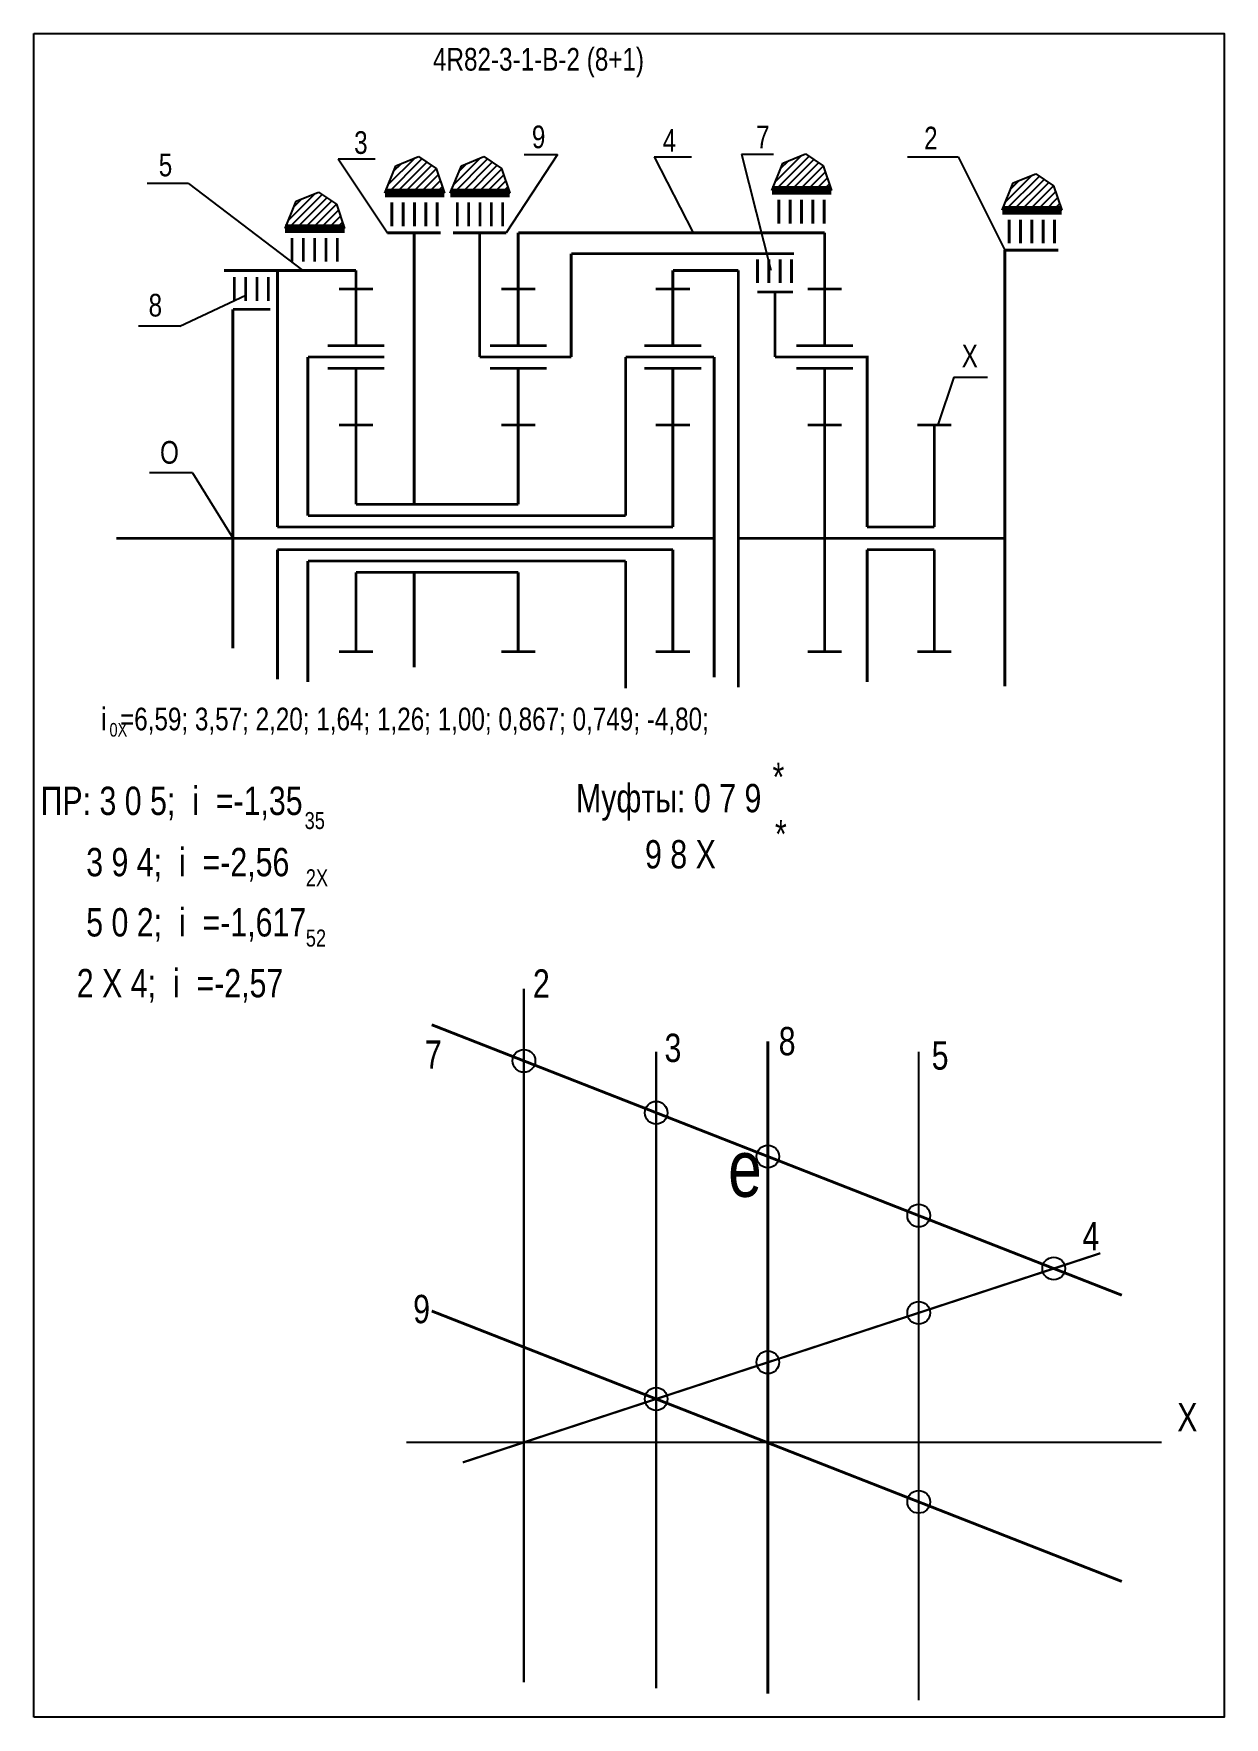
# Model space of a CAD drawing. Extents: x -352 to -142, y 153 to 450.
import ezdxf

# ---------------------------------------------------------------- set-up
doc = ezdxf.new("R2010")
doc.units = 0
doc.header["$LTSCALE"] = 15
doc.layers.get('0').update_dxf_attribs({"linetype": 'CONTINUOUS'})
doc.layers.add('DIM', color=92, linetype='CONTINUOUS')
doc.layers.add('MAIN', color=5, linetype='CONTINUOUS')
doc.styles.add('AMK', font='amk.shx', dxfattribs={"width": 0.8})

msp = doc.modelspace()

# ---------------------------------------------------------------- hatches: boundary and pattern name
at = {"layer": 'DIM'}
h = msp.add_hatch(dxfattribs=at)
h.set_pattern_fill('_USER', color=0, angle=45, style=0, pattern_type=0)
h.set_pattern_definition([(45, (-38.254, -3.942), (-0.7071068, 0.7071068), [])])
h.paths.add_polyline_path([(-288.55, 426.58), (-290.49, 421.76), (-280, 421.76), (-281.45, 426.08), (-284.56, 428.19)])
h = msp.add_hatch(dxfattribs=at)
h.set_pattern_fill('_USER', color=0, angle=45, style=0, pattern_type=0)
h.set_pattern_definition([(45, (-26.7075, -3.942), (-0.7071068, 0.7071068), [])])
h.paths.add_polyline_path([(-277, 426.58), (-278.95, 421.76), (-268.45, 421.76), (-269.9, 426.08), (-273.02, 428.19)])
h = msp.add_hatch(dxfattribs=at)
h.set_pattern_fill('_USER', color=0, angle=45, style=0, pattern_type=0)
h.set_pattern_definition([(45, (30.009, -3.4683), (-0.7071068, 0.7071068), [])])
h.paths.add_polyline_path([(-220.29, 427.05), (-222.23, 422.23), (-211.73, 422.23), (-213.18, 426.55), (-216.3, 428.67)])
h = msp.add_hatch(dxfattribs=at)
h.set_pattern_fill('_USER', color=0, angle=45, style=0, pattern_type=0)
h.set_pattern_definition([(45, (70.6389, -6.9894), (-0.7071068, 0.7071068), [])])
h.paths.add_polyline_path([(-179.66, 423.53), (-181.6, 418.71), (-171.1, 418.71), (-172.55, 423.03), (-175.67, 425.15)])
h = msp.add_hatch(dxfattribs=at)
h.set_pattern_fill('_USER', color=0, angle=45, style=0, pattern_type=0)
h.set_pattern_definition([(45, (-55.8574, -10.2143), (-0.7071068, 0.7071068), [])])
h.paths.add_polyline_path([(-306.15, 420.3), (-308.1, 415.48), (-297.6, 415.48), (-299.05, 419.81), (-302.17, 421.92)])

# ---------------------------------------------------------------- linework, layer by layer
at = {"const_width": 0.4}
for points in [[(-265.96, 281.39), (-265.96, 159.02)], [(-242.64, 270.29), (-242.64, 157.96)], [(-196.34, 270.29), (-196.34, 155.84)], [(-276.76, 197.83), (-164.3, 234.73)]]:
    msp.add_lwpolyline(points, dxfattribs=at)
at = {"layer": 'DIM', "color": 0}
for p, q in [((-298.75, 427.8), (-292.18, 427.8)), ((-298.75, 427.8), (-290.03, 414.74)), ((-288.55, 426.58), (-284.56, 428.19)), ((-284.56, 428.19), (-281.45, 426.08)), ((-277, 426.58), (-273.02, 428.19)), ((-273.02, 428.19), (-269.9, 426.08)), ((-260.03, 428.55), (-269.07, 414.74)), ((-265.94, 428.55), (-260.03, 428.55)), ((-242.97, 428.15), (-236.4, 428.15)), ((-242.97, 428.15), (-236.1, 414.74)), ((-227.58, 428.62), (-221.93, 428.62)), ((-227.58, 428.62), (-222.43, 408.17)), ((-220.29, 427.05), (-216.3, 428.67)), ((-216.3, 428.67), (-213.18, 426.55)), ((-198.31, 428.15), (-189.37, 428.15)), ((-189.37, 428.15), (-181.14, 411.69)), ((-290.49, 421.76), (-288.55, 426.58)), ((-281.45, 426.08), (-280, 421.76)), ((-278.95, 421.76), (-277, 426.58)), ((-269.9, 426.08), (-268.45, 421.76)), ((-222.23, 422.23), (-220.29, 427.05)), ((-213.18, 426.55), (-211.73, 422.23)), ((-179.66, 423.53), (-175.67, 425.15)), ((-175.67, 425.15), (-172.55, 423.03)), ((-325.13, 423.45), (-332.39, 423.45)), ((-325.13, 423.45), (-304.96, 408.09)), ((-306.15, 420.3), (-302.17, 421.92)), ((-302.17, 421.92), (-299.05, 419.81)), ((-181.6, 418.71), (-179.66, 423.53)), ((-172.55, 423.03), (-171.1, 418.71)), ((-308.1, 415.48), (-306.15, 420.3)), ((-299.05, 419.81), (-297.6, 415.48)), ((-289.24, 421.57), (-282.33, 421.57)), ((-277.69, 421.57), (-270.78, 421.57)), ((-180.35, 418.52), (-173.44, 418.52)), ((-306.84, 415.3), (-299.93, 415.3)), ((-326.68, 398.28), (-315.04, 403.76)), ((-326.68, 398.28), (-333.94, 398.28)), ((-326.68, 398.28), (-326.68, 398.28)), ((-190.13, 389.3), (-192.95, 380.84)), ((-190.13, 389.3), (-184.22, 389.3)), ((-324.4, 372.4), (-332.01, 372.4)), ((-324.4, 372.4), (-317.27, 360.84))]:
    msp.add_line(p, q, dxfattribs=at)
for points, const_width in [([(-285.32, 414.74), (-285.32, 366.84)], 0.5), ([(-273.78, 414.74), (-273.78, 392.84)], 0.5), ([(-266.97, 414.74), (-212.93, 414.74)], 0.5), ([(-257.62, 392.84), (-257.62, 411.07)], 0.5), ([(-257.62, 411.07), (-218.33, 411.07)], 0.5), ([(-181.14, 411.69), (-181.14, 360.84)], 0.5), ([(-309.43, 408.09), (-309.43, 362.84)], 0.5), ([(-295.59, 408.09), (-309.43, 408.09)], 0.5), ([(-239.7, 408.09), (-228.16, 408.09)], 0.5), ([(-228.16, 408.09), (-228.16, 360.84)], 0.5), ([(-221.67, 404.29), (-221.67, 392.84)], 0.5), ([(-317.3, 401.24), (-310.72, 401.24)], 0.5), ([(-317.3, 401.24), (-317.3, 341.45)], 0.5), ([(-299.83, 392.84), (-304.07, 392.84)], 0.5), ([(-304.07, 392.84), (-304.07, 364.84)], 0.5), ([(-271.63, 392.84), (-273.78, 392.84)], 0.5), ([(-244.32, 392.84), (-248.03, 392.84)], 0.5), ([(-248.03, 392.84), (-248.03, 364.84)], 0.5), ([(-232.42, 392.84), (-232.42, 360.84)], 0.5), ([(-208.39, 392.84), (-205.43, 392.84), (-205.43, 362.84)], 0.5), ([(-295.59, 366.84), (-266.97, 366.84)], 0.5), ([(-309.43, 362.84), (-239.7, 362.84)], 0.5), ([(-304.07, 364.84), (-248.03, 364.84)], 0.5), ([(-205.43, 362.84), (-193.59, 362.84)], 0.5), ([(-337.85, 360.84), (-266.97, 360.84)], 0.5), ([(-266.97, 360.84), (-232.42, 360.84)], 0.5), ([(-232.42, 360.84), (-232.42, 336.32)], 0.5), ([(-228.16, 360.84), (-228.16, 334.58)], 0.5), ([(-228.16, 360.84), (-181.14, 360.84)], 0.5), ([(-181.14, 360.84), (-181.14, 334.72)], 0.5), ([(-309.43, 358.84), (-239.7, 358.84)], 0.5), ([(-309.43, 358.84), (-309.43, 335.99)], 0.5), ([(-304.07, 356.84), (-248.03, 356.84)], 0.5), ([(-304.07, 356.84), (-304.07, 335.49)], 0.5), ([(-248.03, 356.84), (-248.03, 334.38)], 0.5), ([(-205.43, 358.84), (-193.59, 358.84)], 0.5), ([(-205.43, 358.84), (-205.43, 335.49)], 0.5), ([(-295.59, 354.84), (-266.97, 354.84)], 0.5), ([(-285.32, 354.84), (-285.32, 338.11)], 0.5), ([(-160.51, 227.33), (-282.23, 275.04)], 0.5), ([(-222.94, 272.1), (-222.94, 157.06)], 0.5), ([(-160.51, 176.83), (-282.23, 224.54)], 0.5), ([(-286.69, 201.37), (-153.47, 201.37)], 0.4)]:
    msp.add_lwpolyline(points, dxfattribs=dict(at, const_width=const_width))
msp.add_lwpolyline([(-309.43, 362.84, 0.5, 0.5, 0), (-239.7, 362.84, 0.5, 0.5, 0)], format="xyseb", dxfattribs=at)
for centre in [(-265.96, 268.66), (-242.64, 259.52), (-222.94, 251.8), (-196.34, 241.37), (-172.52, 232.04), (-196.34, 224.22), (-222.94, 215.49), (-242.64, 209.02), (-196.34, 190.87)]:
    msp.add_circle(centre, 2, dxfattribs=at)
at = {"layer": 'MAIN'}
for points in [[(-352.43, 152.87), (-352.43, 449.87)], [(-352.43, 449.87), (-142.43, 449.87), (-142.43, 152.87), (-352.43, 152.87)]]:
    msp.add_lwpolyline(points, dxfattribs=at)
at = {"layer": 'MAIN', "color": 0}
for points, const_width in [([(-290.49, 421.76), (-280, 421.76)], 1.5), ([(-278.95, 421.76), (-268.45, 421.76)], 1.5), ([(-222.23, 422.23), (-211.73, 422.23)], 1.5), ([(-281.26, 420.11), (-281.26, 415.91)], 0.5), ([(-269.71, 420.11), (-269.71, 415.91)], 0.5), ([(-213, 420.58), (-213, 416.38)], 0.5), ([(-181.6, 418.71), (-171.1, 418.71)], 1.5), ([(-308.1, 415.48), (-297.6, 415.48)], 1.5), ([(-172.37, 417.06), (-172.37, 412.86)], 0.5), ([(-298.86, 413.83), (-298.86, 409.64)], 0.5), ([(-290.03, 414.74), (-280.62, 414.74)], 0.5), ([(-278.48, 414.74), (-269.07, 414.74)], 0.5), ([(-266.97, 404.84), (-266.97, 414.74)], 0.5), ([(-212.93, 394.84), (-212.93, 414.74)], 0.5), ([(-218.76, 410.08), (-218.76, 405.88)], 0.5), ([(-181.14, 411.69), (-171.72, 411.69)], 0.5), ([(-318.84, 408.09), (-309.43, 408.09)], 0.5), ([(-295.59, 404.84), (-295.59, 408.09)], 0.5), ([(-239.7, 404.84), (-239.7, 408.09)], 0.5), ([(-295.59, 404.84), (-298.59, 404.84)], 0.5), ([(-295.59, 394.84), (-295.59, 404.84)], 0.5), ([(-295.59, 404.84), (-292.59, 404.84)], 0.5), ([(-266.97, 404.84), (-269.97, 404.84)], 0.5), ([(-266.97, 394.84), (-266.97, 404.84)], 0.5), ([(-266.97, 404.84), (-263.97, 404.84)], 0.5), ([(-239.7, 404.84), (-242.7, 404.84)], 0.5), ([(-239.7, 394.84), (-239.7, 404.84)], 0.5), ([(-239.7, 404.84), (-236.7, 404.84)], 0.5), ([(-224.8, 404.29), (-218.53, 404.29)], 0.5), ([(-212.93, 404.84), (-215.93, 404.84)], 0.5), ([(-212.93, 404.84), (-209.93, 404.84)], 0.5), ([(-290.58, 392.84), (-299.83, 392.84)], 0.5), ([(-257.62, 392.84), (-271.63, 392.84)], 0.5), ([(-232.42, 392.84), (-244.32, 392.84)], 0.5), ([(-208.39, 392.84), (-221.67, 392.84)], 0.5), ([(-295.59, 390.84), (-300.59, 390.84)], 0.5), ([(-295.59, 380.84), (-295.59, 390.84), (-290.59, 390.84)], 0.5), ([(-266.97, 390.84), (-271.97, 390.84)], 0.5), ([(-266.97, 380.84), (-266.97, 390.84), (-261.97, 390.84)], 0.5), ([(-239.7, 390.84), (-244.7, 390.84)], 0.5), ([(-239.7, 380.84), (-239.7, 390.84), (-234.7, 390.84)], 0.5), ([(-212.93, 390.84), (-217.93, 390.84)], 0.5), ([(-212.93, 380.84), (-212.93, 390.84), (-207.93, 390.84)], 0.5), ([(-295.59, 380.84), (-298.59, 380.84)], 0.5), ([(-295.59, 366.84), (-295.59, 380.84)], 0.5), ([(-295.59, 380.84), (-292.59, 380.84)], 0.5), ([(-266.97, 380.84), (-269.97, 380.84)], 0.5), ([(-266.97, 366.84), (-266.97, 380.84)], 0.5), ([(-266.97, 380.84), (-263.97, 380.84)], 0.5), ([(-239.7, 380.84), (-242.7, 380.84)], 0.5), ([(-239.7, 362.84), (-239.7, 380.84)], 0.5), ([(-239.7, 380.84), (-236.7, 380.84)], 0.5), ([(-212.93, 380.84), (-215.93, 380.84)], 0.5), ([(-212.93, 360.84), (-212.93, 380.84)], 0.5), ([(-212.93, 380.84), (-209.93, 380.84)], 0.5), ([(-193.59, 380.84), (-196.59, 380.84)], 0.5), ([(-193.59, 380.84), (-190.59, 380.84)], 0.5), ([(-193.59, 362.84), (-193.59, 380.84)], 0.5), ([(-212.93, 360.84), (-212.93, 340.84)], 0.5), ([(-239.7, 358.84), (-239.7, 340.84)], 0.5), ([(-193.59, 358.84), (-193.59, 340.84)], 0.5), ([(-295.59, 354.84), (-295.59, 340.84)], 0.5), ([(-266.97, 354.84), (-266.97, 340.84)], 0.5), ([(-295.59, 340.84), (-298.59, 340.84)], 0.5), ([(-295.59, 340.84), (-292.59, 340.84)], 0.5), ([(-266.97, 340.84), (-269.97, 340.84)], 0.5), ([(-266.97, 340.84), (-263.97, 340.84)], 0.5), ([(-239.7, 340.84), (-242.7, 340.84)], 0.5), ([(-239.7, 340.84), (-236.7, 340.84)], 0.5), ([(-212.93, 340.84), (-215.93, 340.84)], 0.5), ([(-212.93, 340.84), (-209.93, 340.84)], 0.5), ([(-193.59, 340.84), (-196.59, 340.84)], 0.5), ([(-193.59, 340.84), (-190.59, 340.84)], 0.5)]:
    msp.add_lwpolyline(points, dxfattribs=dict(at, const_width=const_width))
for points in [[(-289.26, 420.11, 0.5, 0.5, 0), (-289.26, 415.91, 0.5, 0.5, 0)], [(-287.26, 420.11, 0.5, 0.5, 0), (-287.26, 415.91, 0.5, 0.5, 0)], [(-285.26, 420.11, 0.5, 0.5, 0), (-285.26, 415.91, 0.5, 0.5, 0)], [(-283.26, 420.11, 0.5, 0.5, 0), (-283.26, 415.91, 0.5, 0.5, 0)], [(-277.71, 420.11, 0.5, 0.5, 0), (-277.71, 415.91, 0.5, 0.5, 0)], [(-275.71, 420.11, 0.5, 0.5, 0), (-275.71, 415.91, 0.5, 0.5, 0)], [(-273.71, 420.11, 0.5, 0.5, 0), (-273.71, 415.91, 0.5, 0.5, 0)], [(-271.71, 420.11, 0.5, 0.5, 0), (-271.71, 415.91, 0.5, 0.5, 0)], [(-221, 420.58, 0.5, 0.5, 0), (-221, 416.38, 0.5, 0.5, 0)], [(-219, 420.58, 0.5, 0.5, 0), (-219, 416.38, 0.5, 0.5, 0)], [(-217, 420.58, 0.5, 0.5, 0), (-217, 416.38, 0.5, 0.5, 0)], [(-215, 420.58, 0.5, 0.5, 0), (-215, 416.38, 0.5, 0.5, 0)], [(-180.37, 417.06, 0.5, 0.5, 0), (-180.37, 412.86, 0.5, 0.5, 0)], [(-178.37, 417.06, 0.5, 0.5, 0), (-178.37, 412.86, 0.5, 0.5, 0)], [(-176.37, 417.06, 0.5, 0.5, 0), (-176.37, 412.86, 0.5, 0.5, 0)], [(-174.37, 417.06, 0.5, 0.5, 0), (-174.37, 412.86, 0.5, 0.5, 0)], [(-306.86, 413.83, 0.5, 0.5, 0), (-306.86, 409.64, 0.5, 0.5, 0)], [(-304.86, 413.83, 0.5, 0.5, 0), (-304.86, 409.64, 0.5, 0.5, 0)], [(-302.86, 413.83, 0.5, 0.5, 0), (-302.86, 409.64, 0.5, 0.5, 0)], [(-300.86, 413.83, 0.5, 0.5, 0), (-300.86, 409.64, 0.5, 0.5, 0)], [(-224.76, 410.08, 0.5, 0.5, 0), (-224.76, 405.88, 0.5, 0.5, 0)], [(-222.76, 410.08, 0.5, 0.5, 0), (-222.76, 405.88, 0.5, 0.5, 0)], [(-220.76, 410.08, 0.5, 0.5, 0), (-220.76, 405.88, 0.5, 0.5, 0)], [(-317.04, 406.92, 0.5, 0.5, 0), (-317.04, 402.72, 0.5, 0.5, 0)], [(-315.04, 406.92, 0.5, 0.5, 0), (-315.04, 402.72, 0.5, 0.5, 0)], [(-313.04, 406.92, 0.5, 0.5, 0), (-313.04, 402.72, 0.5, 0.5, 0)], [(-311.04, 406.92, 0.5, 0.5, 0), (-311.04, 402.72, 0.5, 0.5, 0)], [(-290.59, 394.84, 0.5, 0.5, 0), (-300.59, 394.84, 0.5, 0.5, 0)], [(-261.97, 394.84, 0.5, 0.5, 0), (-271.97, 394.84, 0.5, 0.5, 0)], [(-234.7, 394.84, 0.5, 0.5, 0), (-244.7, 394.84, 0.5, 0.5, 0)], [(-207.93, 394.84, 0.5, 0.5, 0), (-217.93, 394.84, 0.5, 0.5, 0)]]:
    msp.add_lwpolyline(points, format="xyseb", dxfattribs=at)

# ---------------------------------------------------------------- texts
at = {"layer": 'DIM', "color": 0, "style": 'AMK', "width": 0.8}
for s, height, p in [('4R82-3-1-B-2 (8+1)', 4, (-282, 443.35)), ('9', 4, (-264.56, 429.66)), ('7', 4, (-225.01, 429.66)), ('3', 4, (-295.91, 428.66)), ('4', 4, (-241.49, 429.03)), ('2', 4, (-195.38, 429.45)), ('5', 4, (-330.37, 424.7)), ('8', 4, (-332.16, 399.97)), ('X', 4, (-188.75, 391.02)), ('O', 4, (-330.15, 374.01)), ('i  =6,59; 3,57; 2,20; 1,64; 1,26; 1,00; 0,867; 0,749; -4,80; ', 4, (-340.53, 326.97)), ('0X', 2.4, (-339.06, 325.87)), ('*', 5, (-222.12, 316.25)), (' ПР: 3 0 5;  i  =-1,35', 5, (-352.7, 312.04)), ('Муфты: 0 7 9', 5, (-256.78, 312.52)), ('35', 3, (-304.64, 309.56)), ('*', 5, (-221.69, 306.18)), ('    3 9 4;  i  =-2,56', 5, (-349.11, 301.23)), ('       9 8 X', 5, (-255.01, 302.61)), ('2X', 3, (-304.43, 299.46)), ('    5 0 2;  i  =-1,617', 5, (-349.11, 290.61)), ('52', 3, (-304.43, 288.83)), ('     2 X 4;  i  =-2,57', 5, (-352.26, 279.88)), ('2', 5, (-264.38, 279.81)), ('3', 5, (-241.17, 268.46)), ('8', 5, (-221.03, 269.65)), ('7', 5, (-283.44, 267.27)), ('5', 5, (-194.05, 267.12)), ('e', 10, (-229.95, 244.69)), ('4', 5, (-167.45, 235.24)), ('9', 5, (-285.5, 222.39)), ('X', 5, (-150.74, 203.29))]:
    msp.add_text(s, height=height, dxfattribs=at).set_placement(p)

doc.saveas('drawing.dxf')
